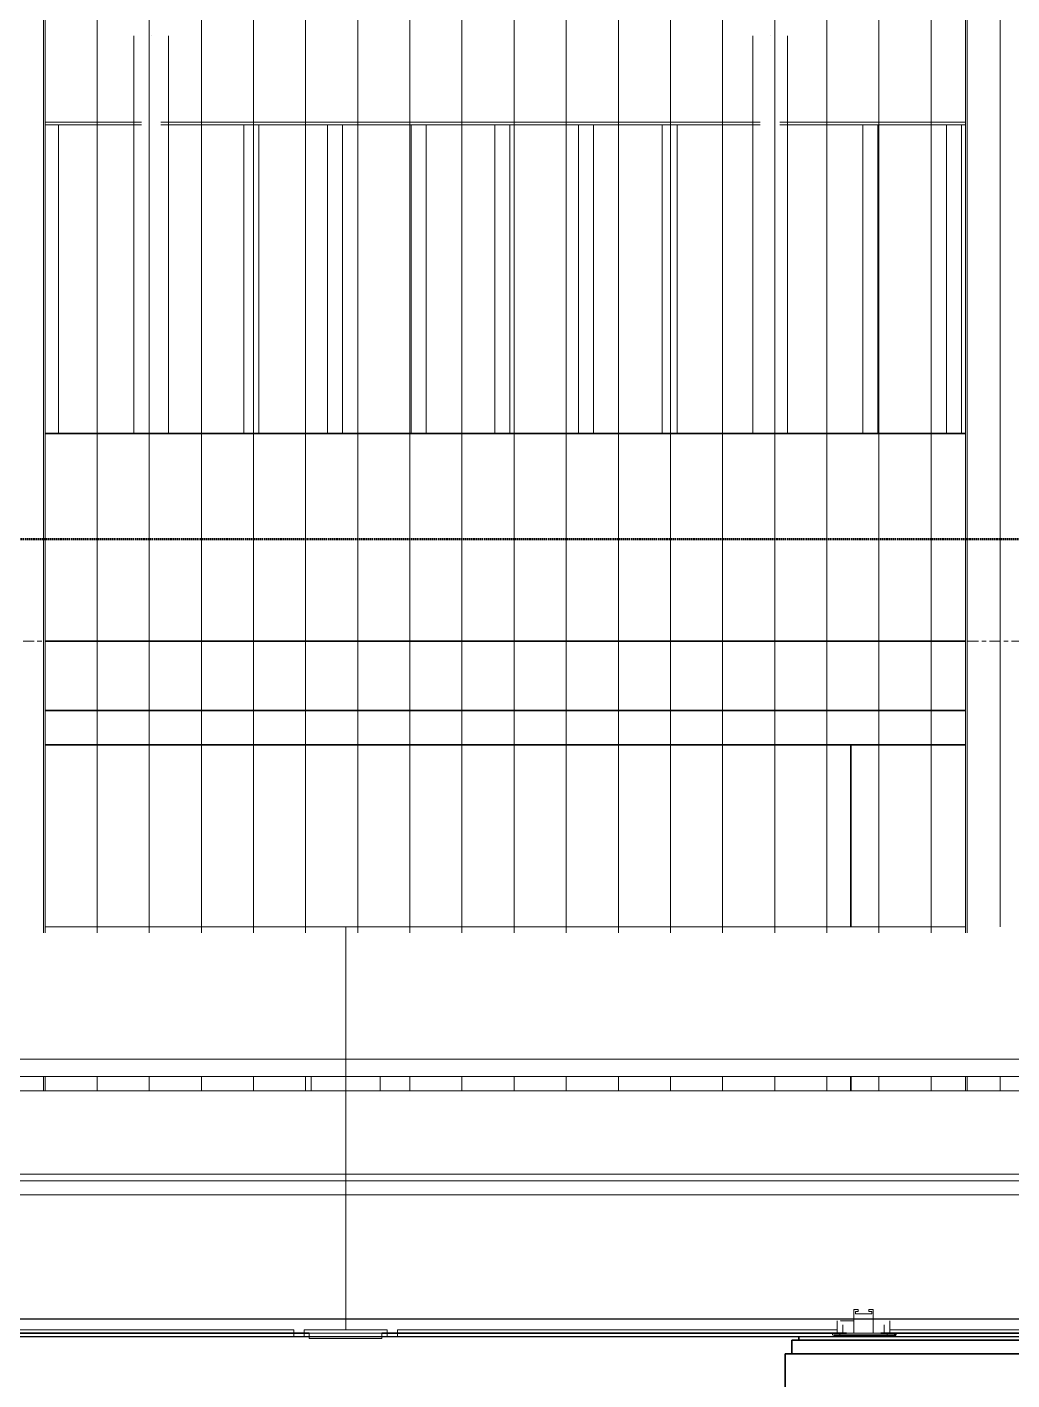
# Model space of a CAD drawing. Header units: millimetres. Extents: x 652554 to 1678317, y -308114 to 170803.
# Drawn here: x 744081 to 745505, y 158168 to 160123 of the extents above; entities that cross this region are included whole.
import ezdxf

# ---------------------------------------------------------------- set-up
doc = ezdxf.new("R2010")
doc.units = ezdxf.units.MM
doc.linetypes.add('Centre', pattern=[31.75, 6.35, -4.7625, 15.875, -4.7625])
doc.linetypes.add('DPA_Hidden 50', pattern=[3, 2, -1])
doc.layers.add('000 - 0_HIDE_OBJ_FRAMING_DEF_SUB_1', color=251, linetype='Continuous')
doc.layers.add('DIM', color=1, linetype='Continuous')
for name, color, linetype, lineweight in [('A-COLS-E', 1, 'Continuous', 35), ('A-DETL-GENF', 2, 'Continuous', 35), ('A-FLOR-E', 2, 'Continuous', 35), ('A-FLOR-HRAL', 1, 'Continuous', 25), ('A-FLOR-LEVL', 3, 'Continuous', 9), ('A-GENM', 1, 'Continuous', 9), ('A-GLAZ-CURT', 2, 'Continuous', 9), ('A-GLAZ-CWMG', 2, 'Continuous', 35), ('E-LITE-EQPM', 2, 'Continuous', 35), ('WALL-E', 2, 'Continuous', 35)]:
    doc.layers.add(name, color=color, linetype=linetype, lineweight=lineweight)

# ---------------------------------------------------------------- blocks, each defined once
blk = doc.blocks.new('L1-2 RECESSED FLUORESCENT - L1-2  RECESSED FLUORESCENT-12382980-2240-01 ENTRANCE 2 ELEVATION 2')
at = {"layer": 'E-LITE-EQPM', "color": 250, "lineweight": 20}
for p, q in [((-35866.5, 105550), (-35866.5, 105542.3)), ((-35866.5, 105542.3), (-35866.5, 105550)), ((-35866.5, 105542.3), (-35761.5, 105542.3)), ((-35761.5, 105542.3), (-35866.5, 105542.3)), ((-35771.5, 105542.3), (-35856.5, 105542.3)), ((-35856.5, 105542.3), (-35771.5, 105542.3)), ((-35761.5, 105542.3), (-35761.5, 105550)), ((-35761.5, 105550), (-35761.5, 105542.3))]:
    blk.add_line(p, q, dxfattribs=at)
blk = doc.blocks.new('D2 - D2-V248-2240-01 ENTRANCE 2 ELEVATION 2')
at = {"layer": 'E-LITE-EQPM', "color": 250, "lineweight": 20}
for p, q in [((-26079.5, 105584), (-26073.1, 105584)), ((-26073.1, 105584), (-26079.5, 105584)), ((-26079.5, 105584), (-26073.1, 105584)), ((-26073.1, 105584), (-26079.5, 105584)), ((-26079.5, 105584), (-26079.5, 105550)), ((-26079.5, 105568), (-26079.5, 105584)), ((-26079.5, 105584), (-26079.5, 105568)), ((-26079.5, 105568), (-26079.5, 105584)), ((-26077.3, 105577.7), (-26077.3, 105581.1)), ((-26077.3, 105581.1), (-26073.1, 105581.1)), ((-26073.1, 105581.1), (-26077.3, 105581.1)), ((-26077.3, 105581.1), (-26077.3, 105577.7)), ((-26077.3, 105577.7), (-26077.3, 105581.1)), ((-26077.3, 105581.1), (-26073.1, 105581.1)), ((-26073.1, 105581.1), (-26077.3, 105581.1)), ((-26077.3, 105581.1), (-26077.3, 105577.7)), ((-26053.7, 105577.7), (-26077.3, 105577.7)), ((-26077.3, 105577.7), (-26061.9, 105577.7)), ((-26061.9, 105577.7), (-26077.3, 105577.7)), ((-26077.3, 105577.7), (-26061.9, 105577.7)), ((-26073.1, 105581.1), (-26073.1, 105584)), ((-26073.1, 105584), (-26073.1, 105581.4)), ((-26073.1, 105581.4), (-26073.1, 105584)), ((-26073.1, 105584), (-26073.1, 105581.4)), ((-26061.5, 105577.7), (-26053.7, 105577.7)), ((-26053.7, 105577.7), (-26061.5, 105577.7)), ((-26061.5, 105577.7), (-26053.7, 105577.7)), ((-26051.5, 105584), (-26057.9, 105584)), ((-26057.9, 105584), (-26051.5, 105584)), ((-26051.5, 105584), (-26057.9, 105584)), ((-26057.9, 105584), (-26051.5, 105584)), ((-26057.9, 105584), (-26057.9, 105581.1)), ((-26057.9, 105581.4), (-26057.9, 105584)), ((-26057.9, 105584), (-26057.9, 105581.4)), ((-26057.9, 105581.4), (-26057.9, 105584)), ((-26057.9, 105581.1), (-26053.7, 105581.1)), ((-26053.7, 105581.1), (-26057.9, 105581.1)), ((-26057.9, 105581.1), (-26053.7, 105581.1)), ((-26053.7, 105581.1), (-26057.9, 105581.1)), ((-26053.7, 105581.1), (-26053.7, 105577.7)), ((-26053.7, 105577.7), (-26053.7, 105581.1)), ((-26053.7, 105581.1), (-26053.7, 105577.7)), ((-26053.7, 105577.7), (-26053.7, 105581.1)), ((-26051.5, 105550), (-26051.5, 105584)), ((-26051.5, 105568), (-26051.5, 105584)), ((-26051.5, 105568), (-26051.5, 105584)), ((-26051.5, 105568), (-26051.5, 105584)), ((-26103.5, 105568), (-26103.5, 105550)), ((-26099.4, 105568), (-26099.4, 105568)), ((-26080.5, 105568), (-26098.7, 105568)), ((-26098.4, 105568), (-26080.5, 105568)), ((-26080.5, 105568), (-26097.6, 105568)), ((-26097.6, 105568), (-26080.5, 105568)), ((-26095.5, 105562), (-26095.5, 105550)), ((-26051.4, 105568), (-26051.4, 105568)), ((-26051.4, 105568), (-26051.4, 105568)), ((-26035.5, 105550), (-26035.5, 105562)), ((-26027.5, 105550), (-26027.5, 105568)), ((-26110.5, 105550), (-26110.5, 105547)), ((-26099.7, 105549), (-26099.7, 105547)), ((-26099.4, 105550), (-26099.4, 105550)), ((-26065.5, 105547), (-26099.4, 105547)), ((-26099.4, 105547), (-26065.5, 105547)), ((-26098.7, 105550), (-26098.7, 105550)), ((-26065.5, 105550), (-26098.4, 105550)), ((-26098.4, 105550), (-26091.1, 105550)), ((-26065.5, 105550), (-26097.6, 105550)), ((-26097.6, 105550), (-26091.1, 105550)), ((-26065.5, 105550), (-26091.3, 105550)), ((-26091.2, 105550), (-26081.4, 105550)), ((-26065.5, 105550), (-26091.2, 105550)), ((-26065.5, 105550), (-26090.7, 105550)), ((-26080.5, 105547), (-26088.3, 105547)), ((-26088.3, 105547), (-26080.5, 105547)), ((-26065.5, 105547), (-26086.4, 105547)), ((-26086.4, 105547), (-26065.5, 105547)), ((-26081.4, 105547), (-26081.4, 105547)), ((-26080.8, 105547), (-26080.8, 105547)), ((-26080.5, 105547), (-26080.5, 105547)), ((-26080.4, 105550), (-26065.5, 105550)), ((-26065.5, 105547), (-26080.4, 105547)), ((-26080.4, 105547), (-26065.5, 105547)), ((-26065.5, 105547), (-26080.3, 105547)), ((-26080.3, 105547), (-26065.5, 105547)), ((-26065.5, 105547), (-26079.6, 105547)), ((-26079.6, 105547), (-26065.5, 105547)), ((-26065.5, 105547), (-26079.6, 105547)), ((-26079.6, 105547), (-26065.5, 105547)), ((-26079.5, 105550), (-26051.5, 105550)), ((-26071.1, 105550), (-26079.5, 105550)), ((-26051.5, 105550), (-26070.3, 105550)), ((-26039.9, 105550), (-26065.5, 105550)), ((-26039.9, 105550), (-26065.5, 105550)), ((-26065.5, 105550), (-26039.8, 105550)), ((-26040.3, 105550), (-26065.5, 105550)), ((-26039.8, 105550), (-26065.5, 105550)), ((-26039.7, 105550), (-26065.5, 105550)), ((-26065.5, 105547), (-26042.7, 105547)), ((-26042.7, 105547), (-26065.5, 105547)), ((-26065.5, 105547), (-26065.5, 105547)), ((-26065.5, 105547), (-26065.5, 105547)), ((-26065.5, 105547), (-26065.5, 105547)), ((-26065.5, 105547), (-26065.5, 105547)), ((-26065.5, 105547), (-26065.5, 105547)), ((-26065.5, 105547), (-26065.5, 105547)), ((-26065.5, 105547), (-26065.5, 105547)), ((-26065.5, 105547), (-26044.7, 105547)), ((-26044.7, 105547), (-26065.5, 105547)), ((-26065.5, 105547), (-26065.5, 105547)), ((-26031.3, 105547), (-26031.3, 105549)), ((-26020.5, 105547), (-26020.5, 105550))]:
    blk.add_line(p, q, dxfattribs=at)
blk = doc.blocks.new('PPL-C-AECM-1-PP19-EE-M3-0001_rvt-3-2240-01 ENTRANCE 2 ELEVATION 2')
at = {"layer": 'E-LITE-EQPM', "color": 250, "lineweight": 20}
for name, p in [('D2 - D2-V248-2240-01 ENTRANCE 2 ELEVATION 2', (0, 0)), ('L1-2 RECESSED FLUORESCENT - L1-2  RECESSED FLUORESCENT-12382980-2240-01 ENTRANCE 2 ELEVATION 2', (8999.7, 0))]:
    blk.add_blockref(name, p, dxfattribs=at)
blk = doc.blocks.new('PPL-C-AECM-1-PP19-EE-M3-0001_rvt-4-2240-01 ENTRANCE 2 ELEVATION 2')
at = {"layer": 'E-LITE-EQPM', "color": 250, "lineweight": 20}
for name, p in [('D2 - D2-V248-2240-01 ENTRANCE 2 ELEVATION 2', (0, 0)), ('L1-2 RECESSED FLUORESCENT - L1-2  RECESSED FLUORESCENT-12382980-2240-01 ENTRANCE 2 ELEVATION 2', (8999.7, 0))]:
    blk.add_blockref(name, p, dxfattribs=at)
blk = doc.blocks.new('Railing - 21_7mm-V199-2240-01 ENTRANCE 2 ELEVATION 2')
at = {"layer": 'A-FLOR-HRAL', "lineweight": 9}
for p, q in [((-27240.1, 107296), (-27248.8, 107296)), ((-27248.8, 107296), (-27240.1, 107296)), ((-27240.1, 107296), (-27240.1, 107296)), ((-27229.2, 106850), (-27229.2, 107296))]:
    blk.add_line(p, q, dxfattribs=at)
blk = doc.blocks.new('Railing - 50mm-V197-2240-01 ENTRANCE 2 ELEVATION 2')
at = {"layer": 'A-FLOR-HRAL', "lineweight": 9}
for p, q in [((-28014.8, 107425), (-28014.8, 106850)), ((-27989.8, 107425), (-27989.8, 107425)), ((-27989.8, 107425), (-27989.8, 107425)), ((-27964.8, 106850), (-27964.8, 107425)), ((-27989.8, 106550), (-27989.8, 106550)), ((-27989.8, 106550), (-27989.8, 106550))]:
    blk.add_line(p, q, dxfattribs=at)
blk = doc.blocks.new('Railing - 21_7mm-V195-2240-01 ENTRANCE 2 ELEVATION 2')
at = {"layer": 'A-FLOR-HRAL', "lineweight": 9}
for p, q in [((-28508.5, 107296), (-28508.5, 106850)), ((-28497.6, 107296), (-28497.6, 107296)), ((-28497.6, 107296), (-28497.6, 107296)), ((-28486.8, 106850), (-28486.8, 107296))]:
    blk.add_line(p, q, dxfattribs=at)
blk = doc.blocks.new('Railing - Railing-6803792-2240-01 ENTRANCE 2 ELEVATION 2')
at = {"layer": 'A-FLOR-HRAL', "lineweight": 9}
for p, q in [((-27120.2, 107300), (-27248.7, 107300)), ((-27248.7, 107300), (-27109.4, 107300)), ((-27081.1, 107300), (-26214.8, 107300)), ((-26225.6, 107300), (-27070.2, 107300)), ((-26186.5, 107300), (-25917.9, 107300)), ((-25917.9, 107300), (-26175.6, 107300)), ((-27248.7, 107296), (-27109.4, 107296)), ((-27248.7, 107296), (-27120.2, 107296)), ((-27081.1, 107296), (-26214.8, 107296)), ((-27070.2, 107296), (-26225.6, 107296)), ((-26186.5, 107296), (-25917.9, 107296)), ((-26175.6, 107296), (-25917.9, 107296))]:
    blk.add_line(p, q, dxfattribs=at)
for name, p in [('Railing - 50mm-V197-2240-01 ENTRANCE 2 ELEVATION 2', (894.6, 0)), ('Railing - 50mm-V197-2240-01 ENTRANCE 2 ELEVATION 2', (1789.2, 0)), ('Railing - 21_7mm-V199-2240-01 ENTRANCE 2 ELEVATION 2', (0, 0)), ('Railing - 21_7mm-V195-2240-01 ENTRANCE 2 ELEVATION 2', (1547.3, 0)), ('Railing - 21_7mm-V195-2240-01 ENTRANCE 2 ELEVATION 2', (1668.2, 0)), ('Railing - 21_7mm-V195-2240-01 ENTRANCE 2 ELEVATION 2', (1789.2, 0)), ('Railing - 21_7mm-V195-2240-01 ENTRANCE 2 ELEVATION 2', (1910.2, 0)), ('Railing - 21_7mm-V195-2240-01 ENTRANCE 2 ELEVATION 2', (2031.1, 0)), ('Railing - 21_7mm-V195-2240-01 ENTRANCE 2 ELEVATION 2', (2152.1, 0)), ('Railing - 21_7mm-V195-2240-01 ENTRANCE 2 ELEVATION 2', (2441.9, 0)), ('Railing - 21_7mm-V195-2240-01 ENTRANCE 2 ELEVATION 2', (2562.8, 0))]:
    blk.add_blockref(name, p)
blk = doc.blocks.new('DPA_CP_Entrance Louver Grill Vertical Z - Louver Grill Vertical Z-V221-2240-01 ENTRANCE 2 ELEVATION 2')
at = {"layer": 'A-GLAZ-CURT'}
for p, q in [((-34452.5, 108525), (-34452.5, 106137.3)), ((-34452.5, 106137.3), (-34452.5, 108525)), ((-34452.5, 106137.3), (-34452.5, 108525)), ((-34452.5, 106137.1), (-34452.5, 108525)), ((-34404.5, 106137.1), (-34404.5, 108525)), ((-34404.5, 106128.7), (-34404.5, 108525)), ((-34402.5, 108525), (-34402.5, 106137.3)), ((-34402.5, 106128.7), (-34402.5, 108525)), ((-33071.7, 108525), (-33071.7, 106128.7)), ((-33071.7, 106137.3), (-33071.7, 108525)), ((-33069.7, 108525), (-33069.7, 106137.1)), ((-33069.7, 108525), (-33069.7, 106128.7)), ((-33021.7, 106137.3), (-33021.7, 108525)), ((-33021.7, 106137.3), (-33021.7, 108525)), ((-33021.7, 108525), (-33021.7, 106137.3)), ((-33021.7, 108525), (-33021.7, 106137.1)), ((-34402.5, 106137.3), (-34402.5, 108475)), ((-34402.5, 106137.3), (-34402.5, 108475)), ((-33071.7, 108475), (-33071.7, 106137.3)), ((-33071.7, 106137.3), (-33071.7, 108475)), ((-34452.5, 105921.1), (-34452.5, 105900)), ((-34452.5, 105900), (-34452.5, 105921.1)), ((-34452.5, 105900), (-34452.5, 105921.1)), ((-34452.5, 105900), (-34452.5, 105921.1)), ((-34404.5, 105900), (-34404.5, 105921.1)), ((-34404.5, 105900), (-34404.5, 105921.1)), ((-34402.5, 105900), (-34402.5, 105921.1)), ((-34402.5, 105900), (-34402.5, 105921.1)), ((-34402.5, 105921.1), (-34402.5, 105900)), ((-34402.5, 105900), (-34402.5, 105921.1)), ((-33071.7, 105921.1), (-33071.7, 105900)), ((-33071.7, 105900), (-33071.7, 105921.1)), ((-33071.7, 105921.1), (-33071.7, 105900)), ((-33071.7, 105900), (-33071.7, 105921.1)), ((-33069.7, 105921.1), (-33069.7, 105900)), ((-33069.7, 105921.1), (-33069.7, 105900)), ((-33021.7, 105900), (-33021.7, 105921.1)), ((-33021.7, 105900), (-33021.7, 105921.1)), ((-33021.7, 105921.1), (-33021.7, 105900)), ((-33021.7, 105921.1), (-33021.7, 105900))]:
    blk.add_line(p, q, dxfattribs=at)
blk = doc.blocks.new('GM_Louver Grill Vertical Z - Z Profile-V265-2240-01 ENTRANCE 2 ELEVATION 2')
at = {"layer": 'A-GENM'}
for p, q in [((-36133.9, 106128.7), (-36133.9, 108525)), ((-36133.9, 105900), (-36133.9, 105921.1))]:
    blk.add_line(p, q, dxfattribs=at)
blk = doc.blocks.new('GM_Louver Grill Vertical Z - Z Profile-V266-2240-01 ENTRANCE 2 ELEVATION 2')
at = {"layer": 'A-GENM'}
blk.add_line((-35833.2, 106128.7), (-35833.2, 108525), dxfattribs=at)
blk = doc.blocks.new('DPA_Rectangular - 250 x 400 mm-V287-2240-01 ENTRANCE 2 ELEVATION 2')
at = {"layer": 'A-COLS-E'}
for p, q in [((-26084, 106400), (-25917.9, 106400)), ((-25917.9, 106400), (-26084, 106400)), ((-26084, 106400), (-26084, 106137.3)), ((-26084, 106137.3), (-26084, 106400)), ((-26084, 105921.1), (-26084, 105900)), ((-26084, 105900), (-26084, 105921.1))]:
    blk.add_line(p, q, dxfattribs=at)
blk = doc.blocks.new('DPA_Rectangular - 250 x 400 mm-V292-2240-01 ENTRANCE 2 ELEVATION 2')
at = {"layer": 'A-COLS-E'}
for p, q in [((-26079, 106400), (-25917.9, 106400)), ((-25917.9, 106400), (-26079, 106400))]:
    blk.add_line(p, q, dxfattribs=at)
blk = doc.blocks.new('DPA_Rectangular Tuscan Column - Rectangular Tuscan Column-V294-2240-01 ENTRANCE 2 ELEVATION 2')
at = {"layer": 'A-COLS-E'}
for p, q in [((-26169, 105520), (-26169, 105540)), ((-25749, 105540), (-26169, 105540)), ((-26159, 105550), (-26090.2, 105550)), ((-26090.2, 105550), (-26159, 105550)), ((-26159, 105540), (-26159, 105545)), ((-25759, 105540), (-26159, 105540)), ((-26038, 105550), (-25759, 105550)), ((-25834, 105550), (-26038, 105550)), ((-26179, 105410), (-26179, 105520)), ((-25739, 105520), (-26179, 105520)), ((-25749, 105520), (-26169, 105520))]:
    blk.add_line(p, q, dxfattribs=at)
blk = doc.blocks.new('System Panel - Entrance Glazed 12mm-14709534-2240-01 ENTRANCE 2 ELEVATION 2')
at = {"layer": '000 - 0_HIDE_OBJ_FRAMING_DEF_SUB_1'}
for p, q in [((-26866.7, 105550), (-27459, 105550)), ((-27459, 105550), (-26866.7, 105550)), ((-27459, 105545), (-27459, 103850)), ((-27459, 103850), (-27459, 105545)), ((-26090.2, 105550), (-26761.7, 105550)), ((-26761.7, 105550), (-26090.2, 105550)), ((-25759, 105550), (-25834, 105550)), ((-25834, 105550), (-25759, 105550)), ((-25759, 105540), (-25759, 105545)), ((-25759, 105545), (-25759, 105540)), ((-25759, 103850), (-25759, 105390)), ((-25759, 105390), (-25759, 103850)), ((-27459, 103850), (-26159, 103850)), ((-26159, 103850), (-27459, 103850))]:
    blk.add_line(p, q, dxfattribs=at)
blk = doc.blocks.new('DPA_CP_Entrance Canopy Lower - Depth 4200-V357-2240-01 ENTRANCE 2 ELEVATION 2')
at = {"layer": 'A-GLAZ-CURT'}
for p, q in [((-28314, 105946), (-28314, 106137.3)), ((-28314, 106137.3), (-28314, 106112.3)), ((-27348.7, 106137.3), (-28314, 106137.3)), ((-26814, 106137.3), (-27248.7, 106137.3)), ((-26814, 106112.3), (-26814, 106137.3)), ((-26814, 106137.3), (-26814, 105946)), ((-28314, 106112.3), (-28314, 105921.1)), ((-26814, 105921.1), (-26814, 106112.3)), ((-28314, 106034.7), (-28314, 105750)), ((-28314, 105846), (-28314, 106034.7)), ((-26814, 106036.3), (-26814, 105846)), ((-26814, 105750), (-26814, 106036.3)), ((-28314, 105921.1), (-28314, 105946)), ((-26814, 105946), (-28314, 105946)), ((-26814, 105946), (-26814, 105921.1)), ((-28314, 105921.1), (-26814, 105921.1)), ((-28264, 105921.1), (-28264, 105900)), ((-28264, 105900), (-28264, 105921.1)), ((-26864, 105921.1), (-26864, 105900)), ((-26864, 105900), (-26864, 105921.1)), ((-28314, 105780), (-28314, 105900)), ((-28314, 105900), (-28314, 105750)), ((-28314, 105750), (-28314, 105900)), ((-28314, 105900), (-28314, 105895)), ((-26814, 105900), (-28314, 105900)), ((-26814, 105900), (-28314, 105900)), ((-26814, 105900), (-28314, 105900)), ((-26814, 105900), (-28314, 105900)), ((-28314, 105895), (-28314, 105745)), ((-28314, 105745), (-28314, 105895)), ((-28314, 105895), (-28314, 105785)), ((-26814, 105895), (-26814, 105900)), ((-26814, 105900), (-26814, 105750)), ((-26814, 105750), (-26814, 105900)), ((-26814, 105900), (-26814, 105780)), ((-26814, 105785), (-26814, 105895)), ((-26814, 105895), (-26814, 105745)), ((-26814, 105745), (-26814, 105895)), ((-28314, 105695), (-28314, 105846)), ((-26814, 105846), (-26814, 105695)), ((-28314, 105785), (-28314, 105765)), ((-28314, 105770), (-28314, 105780)), ((-26814, 105780), (-28314, 105780)), ((-28314, 105780), (-26814, 105780)), ((-26814, 105765), (-26814, 105785)), ((-26814, 105780), (-26814, 105770)), ((-28314, 105750), (-28314, 105770)), ((-26814, 105770), (-28314, 105770)), ((-28314, 105770), (-26814, 105770)), ((-28314, 105765), (-28314, 105575)), ((-26814, 105770), (-26814, 105750)), ((-26814, 105575), (-26814, 105765)), ((-28314, 105570), (-28314, 105750)), ((-26814, 105750), (-28314, 105750)), ((-26814, 105750), (-28314, 105750)), ((-26814, 105750), (-26814, 105570)), ((-28314, 105720), (-28314, 105695)), ((-26814, 105695), (-26814, 105720)), ((-28314, 105555), (-28314, 105570)), ((-27579.5, 105570), (-28314, 105570)), ((-27579.5, 105570), (-28314, 105570)), ((-26814, 105570), (-27551.5, 105570)), ((-26814, 105570), (-27551.5, 105570)), ((-26814, 105570), (-26814, 105555)), ((-27590.2, 105550), (-28314, 105550)), ((-27590.2, 105550), (-28261.7, 105550)), ((-26814, 105550), (-27540.8, 105550)), ((-26866.7, 105550), (-27537.2, 105550))]:
    blk.add_line(p, q, dxfattribs=at)
blk = doc.blocks.new('DPA_CP_Entrance Canopy Lower - Depth 4200-V358-2240-01 ENTRANCE 2 ELEVATION 2')
at = {"layer": 'A-GLAZ-CURT'}
for p, q in [((-26814, 105946), (-26814, 106137.3)), ((-26814, 106137.3), (-26814, 106112.3)), ((-25917.9, 106137.3), (-26814, 106137.3)), ((-25314, 106137.3), (-25817.9, 106137.3)), ((-25314, 106112.3), (-25314, 106137.3)), ((-25314, 106137.3), (-25314, 105946)), ((-26814, 106112.3), (-26814, 105921.1)), ((-25314, 105921.1), (-25314, 106112.3)), ((-26814, 106034.7), (-26814, 105750)), ((-26814, 105846), (-26814, 106034.7)), ((-25314, 106036.3), (-25314, 105846)), ((-25314, 105750), (-25314, 106036.3)), ((-26814, 105921.1), (-26814, 105946)), ((-25314, 105946), (-26814, 105946)), ((-25314, 105946), (-25314, 105921.1)), ((-26814, 105921.1), (-25314, 105921.1)), ((-26764, 105921.1), (-26764, 105900)), ((-26764, 105900), (-26764, 105921.1)), ((-25364, 105921.1), (-25364, 105900)), ((-25364, 105900), (-25364, 105921.1)), ((-26814, 105780), (-26814, 105900)), ((-26814, 105900), (-26814, 105750)), ((-26814, 105750), (-26814, 105900)), ((-26814, 105900), (-26814, 105895)), ((-25314, 105900), (-26814, 105900)), ((-25314, 105900), (-26814, 105900)), ((-25314, 105900), (-26814, 105900)), ((-25314, 105900), (-26814, 105900)), ((-26814, 105895), (-26814, 105745)), ((-26814, 105745), (-26814, 105895)), ((-26814, 105895), (-26814, 105785)), ((-25314, 105895), (-25314, 105900)), ((-25314, 105900), (-25314, 105750)), ((-25314, 105750), (-25314, 105900)), ((-25314, 105900), (-25314, 105780)), ((-25314, 105785), (-25314, 105895)), ((-25314, 105895), (-25314, 105745)), ((-25314, 105745), (-25314, 105895)), ((-26814, 105695), (-26814, 105846)), ((-25314, 105846), (-25314, 105695)), ((-26814, 105785), (-26814, 105765)), ((-26814, 105770), (-26814, 105780)), ((-25314, 105780), (-26814, 105780)), ((-26814, 105780), (-25314, 105780)), ((-25314, 105765), (-25314, 105785)), ((-25314, 105780), (-25314, 105770)), ((-26814, 105750), (-26814, 105770)), ((-25314, 105770), (-26814, 105770)), ((-26814, 105770), (-25314, 105770)), ((-26814, 105765), (-26814, 105575)), ((-25314, 105770), (-25314, 105750)), ((-25314, 105575), (-25314, 105765)), ((-26814, 105570), (-26814, 105750)), ((-25314, 105750), (-26814, 105750)), ((-25314, 105750), (-26814, 105750)), ((-25314, 105750), (-25314, 105570)), ((-26814, 105720), (-26814, 105695)), ((-25314, 105695), (-25314, 105720)), ((-26814, 105555), (-26814, 105570)), ((-26080.3, 105570), (-26814, 105570)), ((-26080.3, 105570), (-26814, 105570)), ((-25314, 105570), (-26051.5, 105570)), ((-25314, 105570), (-26051.5, 105570)), ((-25314, 105570), (-25314, 105555)), ((-26090.2, 105550), (-26814, 105550)), ((-26090.2, 105550), (-26761.7, 105550)), ((-25314, 105550), (-26040.8, 105550)), ((-25366.7, 105550), (-26038, 105550))]:
    blk.add_line(p, q, dxfattribs=at)
blk = doc.blocks.new('Rectangular Mullion - Entrance Louver Top-V364-2240-01 ENTRANCE 2 ELEVATION 2')
at = {"layer": 'A-GLAZ-CWMG'}
for p, q in [((-25366.7, 105550), (-25867.9, 105550)), ((-25366.7, 105550), (-25867.9, 105550)), ((-24590.2, 105550), (-25261.7, 105550)), ((-24590.2, 105550), (-25261.7, 105550)), ((-24437.1, 105550), (-24528, 105550)), ((-24437.1, 105550), (-24528, 105550))]:
    blk.add_line(p, q, dxfattribs=at)
blk = doc.blocks.new('Rectangular Mullion - Entrance Louver Top-V365-2240-01 ENTRANCE 2 ELEVATION 2')
at = {"layer": 'A-GLAZ-CWMG'}
for p, q in [((-26866.7, 105550), (-27298.7, 105550)), ((-26866.7, 105550), (-27298.7, 105550)), ((-26090.2, 105550), (-26761.7, 105550)), ((-26090.2, 105550), (-26761.7, 105550)), ((-25867.9, 105550), (-26038, 105550)), ((-25867.9, 105550), (-26038, 105550))]:
    blk.add_line(p, q, dxfattribs=at)
blk = doc.blocks.new('System Panel - DPA-AR_Metal Ceiling Rectangular Panel-V395-2240-01 ENTRANCE 2 ELEVATION 2')
at = {"layer": 'A-GLAZ-CURT'}
for p, q in [((-31239.2, 105555), (-30603.5, 105555)), ((-31239.2, 105550), (-31239.2, 105555)), ((-31239.2, 105550), (-30590.2, 105550)), ((-30590.2, 105550), (-31239.2, 105550)), ((-29889.2, 105550), (-30540.8, 105550)), ((-30538, 105550), (-29889.2, 105550)), ((-30527.5, 105555), (-29889.2, 105555)), ((-29889.2, 105550), (-29889.2, 105555))]:
    blk.add_line(p, q, dxfattribs=at)
blk = doc.blocks.new('System Panel - DPA-AR_Metal Ceiling Rectangular Panel-V407-2240-01 ENTRANCE 2 ELEVATION 2')
at = {"layer": 'A-GLAZ-CURT'}
for p, q in [((-28239.2, 105555), (-27603.5, 105555)), ((-28239.2, 105550), (-28239.2, 105555)), ((-28239.2, 105550), (-27590.2, 105550)), ((-27590.2, 105550), (-28239.2, 105550)), ((-26889.2, 105550), (-27540.8, 105550)), ((-27537.2, 105550), (-26889.2, 105550)), ((-27527.5, 105555), (-26889.2, 105555)), ((-26889.2, 105550), (-26889.2, 105555))]:
    blk.add_line(p, q, dxfattribs=at)
blk = doc.blocks.new('DPA_CP_Metal Ceiling Luminaire - Linear Luminaire Entrance-V397-2240-01 ENTRANCE 2 ELEVATION 2')
at = {"layer": 'A-GLAZ-CURT'}
for p, q in [((-31366.7, 105550), (-31372, 105550)), ((-31372, 105550), (-31366.7, 105550)), ((-31252, 105550), (-31261.7, 105550)), ((-31261.7, 105550), (-31252, 105550))]:
    blk.add_line(p, q, dxfattribs=at)
blk = doc.blocks.new('DPA_CP_Metal Ceiling Panel - Vertical Panel Entrance-17959721-2240-01 ENTRANCE 2 ELEVATION 2')
at = {"layer": 'A-GLAZ-CURT'}
for p, q in [((-28374.2, 105555), (-28254.2, 105555)), ((-28374.2, 105550), (-28374.2, 105555)), ((-28254.2, 105550), (-28374.2, 105550)), ((-28374.2, 105550), (-28366.7, 105550)), ((-28261.7, 105550), (-28254.2, 105550)), ((-28254.2, 105555), (-28254.2, 105550))]:
    blk.add_line(p, q, dxfattribs=at)
blk = doc.blocks.new('DPA_CP_Metal Ceiling Panel - Vertical Panel Entrance-12681732-2240-01 ENTRANCE 2 ELEVATION 2')
at = {"layer": 'A-GLAZ-CURT'}
for p, q in [((-28366.7, 105550), (-28374.2, 105550)), ((-28374.2, 105550), (-28366.7, 105550)), ((-28254.2, 105550), (-28261.7, 105550)), ((-28261.7, 105550), (-28254.2, 105550))]:
    blk.add_line(p, q, dxfattribs=at)
blk = doc.blocks.new('System Panel - DPA-AR_Metal Ceiling Rectangular Panel-V431-2240-01 ENTRANCE 2 ELEVATION 2')
at = {"layer": 'A-GLAZ-CURT'}
for p, q in [((-26090.2, 105550), (-26739.1, 105550)), ((-26739.1, 105550), (-26090.2, 105550)), ((-25389.1, 105550), (-25834, 105550)), ((-25834, 105550), (-25389.1, 105550))]:
    blk.add_line(p, q, dxfattribs=at)
blk = doc.blocks.new('System Panel - DPA-AR_Metal Ceiling Rectangular Panel-V432-2240-01 ENTRANCE 2 ELEVATION 2')
at = {"layer": 'A-GLAZ-CURT'}
for p, q in [((-26090.2, 105550), (-26739.1, 105550)), ((-26739.1, 105550), (-26090.2, 105550)), ((-25389.1, 105550), (-25834, 105550)), ((-25834, 105550), (-25389.1, 105550))]:
    blk.add_line(p, q, dxfattribs=at)
blk = doc.blocks.new('DPA_CP_Metal Ceiling Panel - Vertical Panel Entrance-V423-2240-01 ENTRANCE 2 ELEVATION 2')
at = {"layer": 'A-GLAZ-CURT'}
for p, q in [((-23874.1, 105550), (-23866.7, 105550)), ((-23866.9, 105550), (-23874.1, 105550)), ((-23761.7, 105550), (-23754.1, 105550)), ((-23754.1, 105550), (-23761.7, 105550))]:
    blk.add_line(p, q, dxfattribs=at)
blk = doc.blocks.new('DPA_CP_Metal Ceiling Luminaire - Linear Luminaire Entrance-V424-2240-01 ENTRANCE 2 ELEVATION 2')
at = {"layer": 'A-GLAZ-CURT'}
for p, q in [((-23874.1, 105550), (-23866.9, 105550)), ((-23866.9, 105550), (-23874.1, 105550)), ((-23761.7, 105550), (-23754.1, 105550)), ((-23754.1, 105550), (-23761.7, 105550))]:
    blk.add_line(p, q, dxfattribs=at)
blk = doc.blocks.new('DPA_CP_Metal Ceiling Panel - Vertical Panel Entrance-V425-2240-01 ENTRANCE 2 ELEVATION 2')
at = {"layer": 'A-GLAZ-CURT'}
for p, q in [((-23874.1, 105550), (-23866.9, 105550)), ((-23866.9, 105550), (-23874.1, 105550)), ((-23761.7, 105550), (-23754.1, 105550)), ((-23754.1, 105550), (-23761.7, 105550))]:
    blk.add_line(p, q, dxfattribs=at)
blk = doc.blocks.new('DPA_CP_Metal Ceiling Luminaire - Linear Luminaire Entrance-V426-2240-01 ENTRANCE 2 ELEVATION 2')
at = {"layer": 'A-GLAZ-CURT'}
for p, q in [((-23874.1, 105550), (-23866.7, 105550)), ((-23866.7, 105550), (-23874.1, 105550)), ((-23761.7, 105550), (-23754.1, 105550)), ((-23754.1, 105550), (-23761.7, 105550))]:
    blk.add_line(p, q, dxfattribs=at)
blk = doc.blocks.new('System Panel - DPA-AR_Metal Ceiling Rectangular Panel-V430-2240-01 ENTRANCE 2 ELEVATION 2')
at = {"layer": 'A-GLAZ-CURT'}
for p, q in [((-25374.1, 105550), (-25366.7, 105550)), ((-25366.7, 105550), (-25374.1, 105550)), ((-25261.7, 105550), (-25254.1, 105550)), ((-25254.1, 105550), (-25261.7, 105550))]:
    blk.add_line(p, q, dxfattribs=at)
blk = doc.blocks.new('System Panel - DPA-AR_Metal Ceiling Rectangular Panel-V433-2240-01 ENTRANCE 2 ELEVATION 2')
at = {"layer": 'A-GLAZ-CURT'}
for p, q in [((-27590.2, 105550), (-28239.1, 105550)), ((-28239.1, 105550), (-27590.2, 105550)), ((-26889.1, 105550), (-27537.2, 105550)), ((-27537.2, 105550), (-26889.1, 105550))]:
    blk.add_line(p, q, dxfattribs=at)
blk = doc.blocks.new('System Panel - DPA-AR_Metal Ceiling Rectangular Panel-V434-2240-01 ENTRANCE 2 ELEVATION 2')
at = {"layer": 'A-GLAZ-CURT'}
for p, q in [((-27590.2, 105550), (-28239.1, 105550)), ((-28239.1, 105550), (-27590.2, 105550)), ((-26889.1, 105550), (-27537.2, 105550)), ((-27537.2, 105550), (-26889.1, 105550))]:
    blk.add_line(p, q, dxfattribs=at)
blk = doc.blocks.new('System Panel - DPA-AR_Metal Ceiling Rectangular Panel-V442-2240-01 ENTRANCE 2 ELEVATION 2')
at = {"layer": 'A-GLAZ-CURT'}
for p, q in [((-27590.2, 105550), (-28239.1, 105550)), ((-28239.1, 105550), (-27590.2, 105550)), ((-28239.1, 105550), (-28239.1, 105545)), ((-26889.1, 105545), (-28239.1, 105545)), ((-26889.1, 105550), (-27537.2, 105550)), ((-27537.2, 105550), (-26889.1, 105550)), ((-26889.1, 105550), (-26889.1, 105545))]:
    blk.add_line(p, q, dxfattribs=at)
blk = doc.blocks.new('System Panel - DPA-AR_Metal Ceiling Rectangular Panel-16088657-2240-01 ENTRANCE 2 ELEVATION 2')
at = {"layer": 'A-GLAZ-CURT'}
for p, q in [((-31374.1, 105550), (-31366.7, 105550)), ((-31366.7, 105550), (-31374.1, 105550)), ((-31374.1, 105545), (-31374.1, 105550)), ((-31366.7, 105545), (-31374.1, 105545)), ((-31261.7, 105550), (-31254.1, 105550)), ((-31254.1, 105550), (-31261.7, 105550)), ((-31254.1, 105545), (-31261.7, 105545)), ((-31254.1, 105550), (-31254.1, 105545))]:
    blk.add_line(p, q, dxfattribs=at)
blk = doc.blocks.new('System Panel - DPA-AR_Metal Ceiling Rectangular Panel-V441-2240-01 ENTRANCE 2 ELEVATION 2')
at = {"layer": 'A-GLAZ-CURT'}
for p, q in [((-29090.2, 105550), (-29739.1, 105550)), ((-29739.1, 105550), (-29090.2, 105550)), ((-29739.1, 105550), (-29739.1, 105545)), ((-28389.1, 105545), (-29739.1, 105545)), ((-29038, 105550), (-28389.1, 105550)), ((-28389.1, 105550), (-28834, 105550)), ((-28389.1, 105550), (-28389.1, 105545))]:
    blk.add_line(p, q, dxfattribs=at)
blk = doc.blocks.new('D1 - D1-V474-2240-01 ENTRANCE 2 ELEVATION 2')
at = {"layer": 'E-LITE-EQPM'}
for p, q in [((-26090.2, 105550), (-26141.5, 105550)), ((-26091, 105550), (-26109, 105550)), ((-26109, 105550), (-26091, 105550)), ((-26025.2, 105547), (-26109, 105547)), ((-26109, 105547), (-26025.2, 105547)), ((-26091.2, 105550), (-26102, 105550)), ((-26102, 105550), (-26091.2, 105550)), ((-26102, 105550), (-26090.8, 105550)), ((-26090.8, 105550), (-26102, 105550)), ((-26099.3, 105550), (-26101.7, 105550)), ((-26101.7, 105550), (-26099.3, 105550)), ((-26091.1, 105550), (-26101, 105550)), ((-26101, 105550), (-26091.1, 105550)), ((-26098.8, 105550), (-26099.8, 105550)), ((-26099.8, 105550), (-26098.8, 105550)), ((-26029, 105547), (-26099, 105547)), ((-26099, 105547), (-26029, 105547)), ((-26081.1, 105547), (-26098.2, 105547)), ((-26098.2, 105547), (-26081.1, 105547)), ((-26091.5, 105550), (-26094, 105550)), ((-26094, 105550), (-26091.5, 105550)), ((-26091.6, 105550), (-26093, 105550)), ((-26093, 105550), (-26091.6, 105550)), ((-26037, 105547), (-26091, 105547)), ((-26091, 105547), (-26037, 105547)), ((-26038, 105547), (-26090, 105547)), ((-26090, 105547), (-26038, 105547)), ((-26040, 105547), (-26088, 105547)), ((-26088, 105547), (-26040, 105547)), ((-26040.1, 105547), (-26087.9, 105547)), ((-26087.9, 105547), (-26040.1, 105547)), ((-26042.1, 105547), (-26085.9, 105547)), ((-26085.9, 105547), (-26042.1, 105547)), ((-26029.8, 105547), (-26080.3, 105547)), ((-26080.3, 105547), (-26029.8, 105547)), ((-26035, 105550), (-26040.6, 105550)), ((-26025.2, 105550), (-26040.6, 105550)), ((-26027, 105550), (-26040, 105550)), ((-26026, 105550), (-26040, 105550)), ((-26034, 105550), (-26039.8, 105550)), ((-26039.8, 105550), (-26037, 105550)), ((-26039.5, 105550), (-26028.3, 105550)), ((-25986.5, 105550), (-26038, 105550)), ((-26037.3, 105550), (-26025.2, 105550)), ((-26037.1, 105550), (-26027, 105550)), ((-26037.1, 105550), (-26026, 105550)), ((-26036.9, 105550), (-26034, 105550)), ((-26036.7, 105550), (-26035, 105550)), ((-26028.3, 105550), (-26036.2, 105550)), ((-26026.2, 105550), (-26030.3, 105550)), ((-26030.3, 105550), (-26028.2, 105550)), ((-26028.2, 105550), (-26030.3, 105550)), ((-26030.3, 105550), (-26026.5, 105550)), ((-26026.5, 105550), (-26024.1, 105550)), ((-26024, 105550), (-26025, 105550)), ((-26019, 105550), (-26025, 105550)), ((-26025, 105550), (-26019, 105550)), ((-26019, 105547), (-26025, 105547)), ((-26025, 105547), (-26019, 105547)), ((-26019, 105547), (-26019, 105550))]:
    blk.add_line(p, q, dxfattribs=at)
blk = doc.blocks.new('DPA_AN_Callout - DPA_AN_Callout-15542784-2240-01 ENTRANCE 2 ELEVATION 2')
at = {"layer": 'A-DETL-GENF', "linetype": 'DPA_Hidden 50', "lineweight": 50}
blk.add_line((-37423.6, 106697.3), (-23757.1, 106697.3), dxfattribs=at)

msp = doc.modelspace()

# ---------------------------------------------------------------- linework, layer by layer
at = {"layer": 'A-FLOR-E'}
for p, q in [((744106.9054, 159235.4952), (745437.6643, 159235.4952)), ((745437.6643, 159235.4952), (744106.9054, 159235.4952)), ((744106.9054, 159135.4952), (745437.6643, 159135.4952)), ((745437.6643, 159135.4952), (744106.9054, 159135.4952))]:
    msp.add_line(p, q, dxfattribs=at)
at = {"layer": 'A-FLOR-LEVL', "linetype": 'Centre'}
msp.add_line((725077.5054, 159235.4952), (765396.9021, 159235.4952), dxfattribs=at)
at = {"layer": 'DIM', "color": 6}
for points in [[(734041.5932, 166635.4952), (755571.5766, 166635.4952), (755571.5766, 158255.4952), (734041.5932, 158255.4952)], [(734396.5516, 158230.4952), (755176.5766, 158230.4952), (755176.5766, 153905.4952), (734396.5516, 153905.4952)]]:
    msp.add_lwpolyline(points, close=True, dxfattribs=at)
at = {"layer": 'WALL-E'}
for p, q in [((744106.9054, 159535.4952), (745437.6643, 159535.4952)), ((745437.6643, 159535.4952), (744106.9054, 159535.4952)), ((744235.3516, 159535.4952), (744126.3261, 159535.4952)), ((744126.3261, 159535.4952), (744235.3516, 159535.4952)), ((744394.3771, 159535.4952), (744285.3516, 159535.4952)), ((744285.3516, 159535.4952), (744394.3771, 159535.4952)), ((744515.3469, 159535.4952), (744416.0771, 159535.4952)), ((744416.0771, 159535.4952), (744515.3469, 159535.4952)), ((744636.3167, 159535.4952), (744537.0469, 159535.4952)), ((744537.0469, 159535.4952), (744636.3167, 159535.4952)), ((744757.2865, 159535.4952), (744658.0167, 159535.4952)), ((744658.0167, 159535.4952), (744757.2865, 159535.4952)), ((744878.2563, 159535.4952), (744778.9865, 159535.4952)), ((744778.9865, 159535.4952), (744878.2563, 159535.4952)), ((744999.2261, 159535.4952), (744899.9563, 159535.4952)), ((744899.9563, 159535.4952), (744999.2261, 159535.4952)), ((745129.9516, 159535.4952), (745020.9261, 159535.4952)), ((745020.9261, 159535.4952), (745129.9516, 159535.4952)), ((745288.9771, 159535.4952), (745179.9516, 159535.4952)), ((745179.9516, 159535.4952), (745288.9771, 159535.4952)), ((745409.9469, 159535.4952), (745310.6771, 159535.4952)), ((745310.6771, 159535.4952), (745409.9469, 159535.4952)), ((745437.6643, 159535.4952), (745431.6469, 159535.4952)), ((745431.6469, 159535.4952), (745437.6643, 159535.4952)), ((745437.6643, 159235.4952), (744106.9054, 159235.4952)), ((744106.9054, 159235.4952), (745437.6643, 159235.4952)), ((744106.9054, 159235.4952), (745437.6643, 159235.4952)), ((745437.6643, 159235.4952), (744106.9054, 159235.4952)), ((744106.9054, 159085.4952), (745276.5489, 159085.4952)), ((745276.5489, 159085.4952), (744106.9054, 159085.4952))]:
    msp.add_line(p, q, dxfattribs=at)

# ---------------------------------------------------------------- block references
at = {"color": 10, "lineweight": 5}
for name in ['PPL-C-AECM-1-PP19-EE-M3-0001_rvt-3-2240-01 ENTRANCE 2 ELEVATION 2', 'PPL-C-AECM-1-PP19-EE-M3-0001_rvt-4-2240-01 ENTRANCE 2 ELEVATION 2']:
    msp.add_blockref(name, (771355.5694, 52685.4952), dxfattribs=at)
at = {"layer": 'A-COLS-E'}
for name in ['DPA_Rectangular - 250 x 400 mm-V287-2240-01 ENTRANCE 2 ELEVATION 2', 'DPA_Rectangular - 250 x 400 mm-V292-2240-01 ENTRANCE 2 ELEVATION 2', 'DPA_Rectangular Tuscan Column - Rectangular Tuscan Column-V294-2240-01 ENTRANCE 2 ELEVATION 2']:
    msp.add_blockref(name, (771355.5694, 52685.4952), dxfattribs=at)
at = {"layer": 'A-DETL-GENF'}
msp.add_blockref('DPA_AN_Callout - DPA_AN_Callout-15542784-2240-01 ENTRANCE 2 ELEVATION 2', (771355.5694, 52685.4952), dxfattribs=at)
at = {"layer": 'A-FLOR-HRAL', "lineweight": 9}
msp.add_blockref('Railing - Railing-6803792-2240-01 ENTRANCE 2 ELEVATION 2', (771355.5694, 52685.4952), dxfattribs=at)
at = {"layer": 'A-GENM'}
for name, p in [('GM_Louver Grill Vertical Z - Z Profile-V265-2240-01 ENTRANCE 2 ELEVATION 2', (780240.8002, 52685.4952)), ('GM_Louver Grill Vertical Z - Z Profile-V265-2240-01 ENTRANCE 2 ELEVATION 2', (780316.139, 52685.4952)), ('GM_Louver Grill Vertical Z - Z Profile-V265-2240-01 ENTRANCE 2 ELEVATION 2', (780391.4777, 52685.4952)), ('GM_Louver Grill Vertical Z - Z Profile-V265-2240-01 ENTRANCE 2 ELEVATION 2', (780466.8165, 52685.4952)), ('GM_Louver Grill Vertical Z - Z Profile-V265-2240-01 ENTRANCE 2 ELEVATION 2', (780542.1553, 52685.4952)), ('GM_Louver Grill Vertical Z - Z Profile-V265-2240-01 ENTRANCE 2 ELEVATION 2', (780617.494, 52685.4952)), ('GM_Louver Grill Vertical Z - Z Profile-V266-2240-01 ENTRANCE 2 ELEVATION 2', (780392.1553, 52685.4952)), ('GM_Louver Grill Vertical Z - Z Profile-V265-2240-01 ENTRANCE 2 ELEVATION 2', (780768.1715, 52685.4952)), ('GM_Louver Grill Vertical Z - Z Profile-V265-2240-01 ENTRANCE 2 ELEVATION 2', (780843.5103, 52685.4952)), ('GM_Louver Grill Vertical Z - Z Profile-V265-2240-01 ENTRANCE 2 ELEVATION 2', (780918.849, 52685.4952)), ('GM_Louver Grill Vertical Z - Z Profile-V265-2240-01 ENTRANCE 2 ELEVATION 2', (780994.1878, 52685.4952)), ('GM_Louver Grill Vertical Z - Z Profile-V265-2240-01 ENTRANCE 2 ELEVATION 2', (781069.5266, 52685.4952)), ('GM_Louver Grill Vertical Z - Z Profile-V265-2240-01 ENTRANCE 2 ELEVATION 2', (781144.8653, 52685.4952)), ('GM_Louver Grill Vertical Z - Z Profile-V265-2240-01 ENTRANCE 2 ELEVATION 2', (781220.2041, 52685.4952)), ('GM_Louver Grill Vertical Z - Z Profile-V265-2240-01 ENTRANCE 2 ELEVATION 2', (781295.5428, 52685.4952)), ('GM_Louver Grill Vertical Z - Z Profile-V265-2240-01 ENTRANCE 2 ELEVATION 2', (781370.8816, 52685.4952)), ('GM_Louver Grill Vertical Z - Z Profile-V265-2240-01 ENTRANCE 2 ELEVATION 2', (781446.2204, 52685.4952)), ('GM_Louver Grill Vertical Z - Z Profile-V265-2240-01 ENTRANCE 2 ELEVATION 2', (781521.5591, 52685.4952))]:
    msp.add_blockref(name, p, dxfattribs=at)
at = {"layer": 'A-GLAZ-CURT'}
for name, p in [('DPA_CP_Entrance Louver Grill Vertical Z - Louver Grill Vertical Z-V221-2240-01 ENTRANCE 2 ELEVATION 2', (778509.3638, 52685.4952)), ('DPA_CP_Entrance Louver Grill Vertical Z - Louver Grill Vertical Z-V221-2240-01 ENTRANCE 2 ELEVATION 2', (779940.1227, 52685.4952)), ('DPA_CP_Entrance Canopy Lower - Depth 4200-V357-2240-01 ENTRANCE 2 ELEVATION 2', (771355.5694, 52685.4952)), ('DPA_CP_Entrance Canopy Lower - Depth 4200-V358-2240-01 ENTRANCE 2 ELEVATION 2', (771355.5694, 52685.4952)), ('System Panel - DPA-AR_Metal Ceiling Rectangular Panel-V407-2240-01 ENTRANCE 2 ELEVATION 2', (771355.5694, 52685.4952)), ('System Panel - DPA-AR_Metal Ceiling Rectangular Panel-V433-2240-01 ENTRANCE 2 ELEVATION 2', (771355.5694, 52685.4952)), ('System Panel - DPA-AR_Metal Ceiling Rectangular Panel-V434-2240-01 ENTRANCE 2 ELEVATION 2', (771355.5694, 52685.4952)), ('System Panel - DPA-AR_Metal Ceiling Rectangular Panel-V434-2240-01 ENTRANCE 2 ELEVATION 2', (771355.5694, 52685.4952)), ('System Panel - DPA-AR_Metal Ceiling Rectangular Panel-V433-2240-01 ENTRANCE 2 ELEVATION 2', (771355.5694, 52685.4952)), ('System Panel - DPA-AR_Metal Ceiling Rectangular Panel-V442-2240-01 ENTRANCE 2 ELEVATION 2', (771355.5694, 52685.4952)), ('System Panel - Entrance Glazed 12mm-14709534-2240-01 ENTRANCE 2 ELEVATION 2', (771355.5694, 52685.4952)), ('DPA_CP_Metal Ceiling Panel - Vertical Panel Entrance-17959721-2240-01 ENTRANCE 2 ELEVATION 2', (772855.5694, 52685.4952)), ('DPA_CP_Metal Ceiling Panel - Vertical Panel Entrance-12681732-2240-01 ENTRANCE 2 ELEVATION 2', (772855.5694, 52685.4952)), ('DPA_CP_Metal Ceiling Panel - Vertical Panel Entrance-V423-2240-01 ENTRANCE 2 ELEVATION 2', (768355.5694, 52685.4952)), ('DPA_CP_Metal Ceiling Luminaire - Linear Luminaire Entrance-V424-2240-01 ENTRANCE 2 ELEVATION 2', (768355.5694, 52685.4952)), ('DPA_CP_Metal Ceiling Panel - Vertical Panel Entrance-V425-2240-01 ENTRANCE 2 ELEVATION 2', (768355.5694, 52685.4952)), ('DPA_CP_Metal Ceiling Luminaire - Linear Luminaire Entrance-V426-2240-01 ENTRANCE 2 ELEVATION 2', (768355.5694, 52685.4952)), ('System Panel - DPA-AR_Metal Ceiling Rectangular Panel-V430-2240-01 ENTRANCE 2 ELEVATION 2', (769855.5694, 52685.4952)), ('System Panel - DPA-AR_Metal Ceiling Rectangular Panel-16088657-2240-01 ENTRANCE 2 ELEVATION 2', (775855.5694, 52685.4952)), ('DPA_CP_Metal Ceiling Luminaire - Linear Luminaire Entrance-V397-2240-01 ENTRANCE 2 ELEVATION 2', (775855.5694, 52685.4952)), ('System Panel - DPA-AR_Metal Ceiling Rectangular Panel-V395-2240-01 ENTRANCE 2 ELEVATION 2', (775855.5694, 52685.4952)), ('System Panel - DPA-AR_Metal Ceiling Rectangular Panel-V431-2240-01 ENTRANCE 2 ELEVATION 2', (771355.5694, 52685.4952)), ('System Panel - DPA-AR_Metal Ceiling Rectangular Panel-V432-2240-01 ENTRANCE 2 ELEVATION 2', (771355.5694, 52685.4952)), ('System Panel - DPA-AR_Metal Ceiling Rectangular Panel-V432-2240-01 ENTRANCE 2 ELEVATION 2', (771355.5694, 52685.4952)), ('System Panel - DPA-AR_Metal Ceiling Rectangular Panel-V431-2240-01 ENTRANCE 2 ELEVATION 2', (771355.5694, 52685.4952)), ('System Panel - DPA-AR_Metal Ceiling Rectangular Panel-V441-2240-01 ENTRANCE 2 ELEVATION 2', (774355.5694, 52685.4952))]:
    msp.add_blockref(name, p, dxfattribs=at)
at = {"layer": 'A-GLAZ-CWMG'}
for name in ['Rectangular Mullion - Entrance Louver Top-V365-2240-01 ENTRANCE 2 ELEVATION 2', 'Rectangular Mullion - Entrance Louver Top-V364-2240-01 ENTRANCE 2 ELEVATION 2']:
    msp.add_blockref(name, (771355.5694, 52685.4952), dxfattribs=at)
at = {"layer": 'E-LITE-EQPM'}
msp.add_blockref('D1 - D1-V474-2240-01 ENTRANCE 2 ELEVATION 2', (771355.5694, 52685.4952), dxfattribs=at)

doc.saveas('drawing.dxf')
